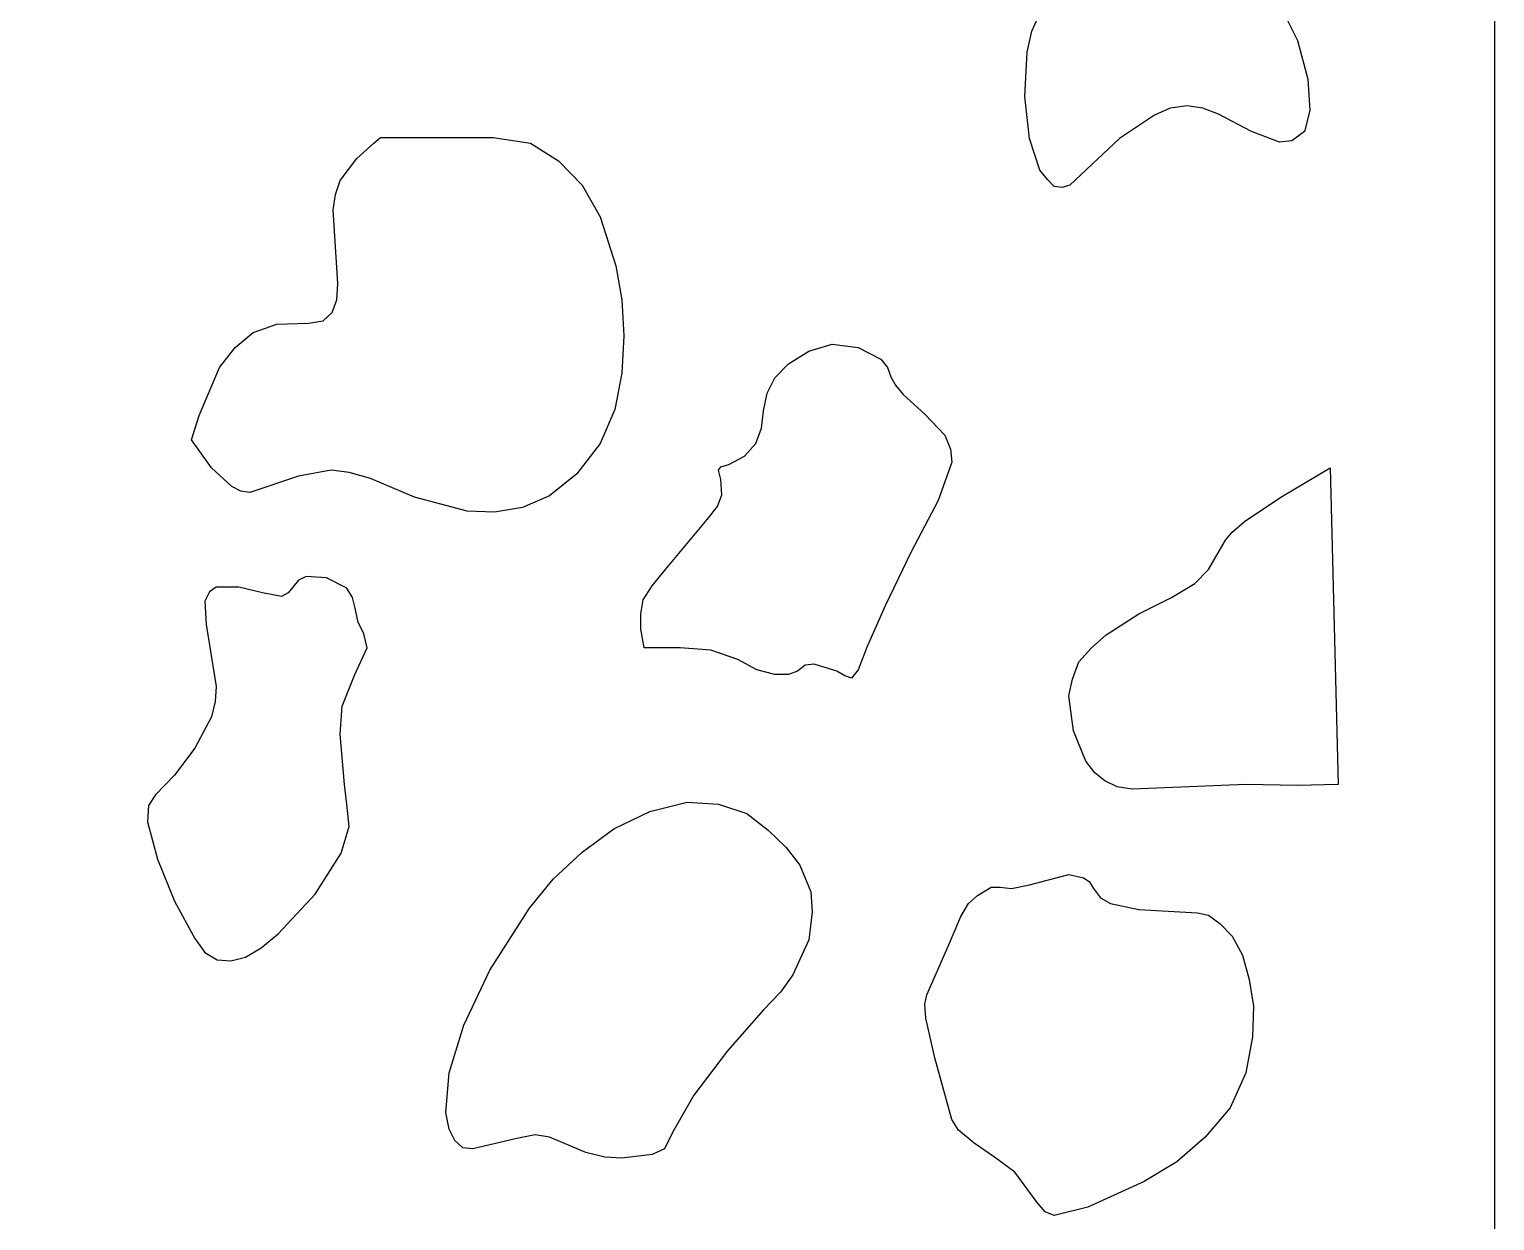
# Model space of a CAD drawing. Header units: centimetres. Extents: x -1.43 to 1.43, y -4.33 to 4.33.
# Drawn here: x 0.061 to 1.428, y -3.278 to -2.167 of the extents above; entities that cross this region are included whole.
import ezdxf

# ---------------------------------------------------------------- set-up
doc = ezdxf.new("R2010")
doc.units = ezdxf.units.CM
doc.header["$MEASUREMENT"] = 0
doc.layers.add('Layer 1', color=7, linetype='Continuous')

msp = doc.modelspace()

# ---------------------------------------------------------------- linework, layer by layer
at = {"layer": 'Layer 1', "color": 142}
for points, knots in [([(1.42781, -4.33099), (1.42781, -4.33099), (-1.42782, -4.33143), (-1.42782, -4.33143), (-1.42782, -4.33143), (-1.42782, -4.33143), (-1.42782, 4.33143), (-1.42782, 4.33143), (-1.42782, 4.33143), (-1.42782, 4.33143), (1.42781, 4.33143), (1.42781, 4.33143), (1.42781, 4.33143), (1.42781, 4.33143), (1.42781, -4.33099), (1.42781, -4.33099)], [0, 0, 0, 0, 0.2, 0.2, 0.2, 0.2, 0.4, 0.4, 0.4, 0.4, 0.6, 0.6, 0.6, 0.6, 1, 1, 1, 1]), ([(1.03167, -2.31261), (1.03167, -2.31261), (1.07799, -2.26903), (1.07799, -2.26903), (1.07799, -2.26903), (1.07799, -2.26903), (1.11051, -2.24729), (1.11051, -2.24729), (1.11051, -2.24729), (1.11051, -2.24729), (1.12527, -2.24072), (1.12527, -2.24072), (1.12527, -2.24072), (1.12527, -2.24072), (1.14097, -2.23859), (1.14097, -2.23859), (1.14097, -2.23859), (1.14097, -2.23859), (1.15573, -2.24072), (1.15573, -2.24072), (1.15573, -2.24072), (1.15573, -2.24072), (1.17032, -2.24622), (1.17032, -2.24622), (1.17032, -2.24622), (1.17032, -2.24622), (1.20094, -2.26255), (1.20094, -2.26255), (1.20094, -2.26255), (1.20094, -2.26255), (1.22712, -2.27232), (1.22712, -2.27232), (1.22712, -2.27232), (1.22712, -2.27232), (1.2387, -2.27125), (1.2387, -2.27125), (1.2387, -2.27125), (1.2387, -2.27125), (1.25028, -2.26255), (1.25028, -2.26255), (1.25028, -2.26255), (1.25028, -2.26255), (1.25552, -2.24294), (1.25552, -2.24294), (1.25552, -2.24294), (1.25552, -2.24294), (1.25345, -2.21356), (1.25345, -2.21356), (1.25345, -2.21356), (1.25345, -2.21356), (1.24394, -2.17761), (1.24394, -2.17761), (1.24394, -2.17761), (1.24394, -2.17761), (1.22601, -2.14166), (1.22601, -2.14166), (1.22601, -2.14166), (1.22601, -2.14166), (1.20301, -2.10794), (1.20301, -2.10794), (1.20301, -2.10794), (1.20301, -2.10794), (1.18936, -2.09373), (1.18936, -2.09373), (1.18936, -2.09373), (1.18936, -2.09373), (1.1735, -2.08282), (1.1735, -2.08282), (1.1735, -2.08282), (1.1735, -2.08282), (1.15668, -2.07527), (1.15668, -2.07527), (1.15668, -2.07527), (1.15668, -2.07527), (1.13986, -2.07083), (1.13986, -2.07083), (1.13986, -2.07083), (1.13986, -2.07083), (1.12099, -2.07305), (1.12099, -2.07305), (1.12099, -2.07305), (1.12099, -2.07305), (1.101, -2.07847), (1.101, -2.07847), (1.101, -2.07847), (1.101, -2.07847), (1.0653, -2.09595), (1.0653, -2.09595), (1.0653, -2.09595), (1.0653, -2.09595), (1.0369, -2.11335), (1.0369, -2.11335), (1.0369, -2.11335), (1.0369, -2.11335), (1.01802, -2.13075), (1.01802, -2.13075), (1.01802, -2.13075), (1.01802, -2.13075), (1.00438, -2.15036), (1.00438, -2.15036), (1.00438, -2.15036), (1.00438, -2.15036), (0.99597, -2.16891), (0.99597, -2.16891), (0.99597, -2.16891), (0.99597, -2.16891), (0.99185, -2.18844), (0.99185, -2.18844), (0.99185, -2.18844), (0.99185, -2.18844), (0.98963, -2.22989), (0.98963, -2.22989), (0.98963, -2.22989), (0.98963, -2.22989), (0.99391, -2.26903), (0.99391, -2.26903), (0.99391, -2.26903), (0.99391, -2.26903), (1.00343, -2.29841), (1.00343, -2.29841), (1.00343, -2.29841), (1.00343, -2.29841), (1.01073, -2.3072), (1.01073, -2.3072), (1.01073, -2.3072), (1.01073, -2.3072), (1.01707, -2.31368), (1.01707, -2.31368), (1.01707, -2.31368), (1.01707, -2.31368), (1.02437, -2.31474), (1.02437, -2.31474), (1.02437, -2.31474), (1.02437, -2.31474), (1.03167, -2.31261), (1.03167, -2.31261)], [0, 0, 0, 0, 0.0285714, 0.0285714, 0.0285714, 0.0285714, 0.0571429, 0.0571429, 0.0571429, 0.0571429, 0.0857143, 0.0857143, 0.0857143, 0.0857143, 0.1142857, 0.1142857, 0.1142857, 0.1142857, 0.1428571, 0.1428571, 0.1428571, 0.1428571, 0.1714286, 0.1714286, 0.1714286, 0.1714286, 0.2, 0.2, 0.2, 0.2, 0.2285714, 0.2285714, 0.2285714, 0.2285714, 0.2571429, 0.2571429, 0.2571429, 0.2571429, 0.2857143, 0.2857143, 0.2857143, 0.2857143, 0.3142857, 0.3142857, 0.3142857, 0.3142857, 0.3428571, 0.3428571, 0.3428571, 0.3428571, 0.3714286, 0.3714286, 0.3714286, 0.3714286, 0.4, 0.4, 0.4, 0.4, 0.4285714, 0.4285714, 0.4285714, 0.4285714, 0.4571429, 0.4571429, 0.4571429, 0.4571429, 0.4857143, 0.4857143, 0.4857143, 0.4857143, 0.5142857, 0.5142857, 0.5142857, 0.5142857, 0.5428571, 0.5428571, 0.5428571, 0.5428571, 0.5714286, 0.5714286, 0.5714286, 0.5714286, 0.6, 0.6, 0.6, 0.6, 0.6285714, 0.6285714, 0.6285714, 0.6285714, 0.6571429, 0.6571429, 0.6571429, 0.6571429, 0.6857143, 0.6857143, 0.6857143, 0.6857143, 0.7142857, 0.7142857, 0.7142857, 0.7142857, 0.7428571, 0.7428571, 0.7428571, 0.7428571, 0.7714286, 0.7714286, 0.7714286, 0.7714286, 0.8, 0.8, 0.8, 0.8, 0.8285714, 0.8285714, 0.8285714, 0.8285714, 0.8571429, 0.8571429, 0.8571429, 0.8571429, 0.8857143, 0.8857143, 0.8857143, 0.8857143, 0.9142857, 0.9142857, 0.9142857, 0.9142857, 0.9428571, 0.9428571, 0.9428571, 0.9428571, 1, 1, 1, 1]), ([(0.26684, -2.59895), (0.26684, -2.59895), (0.31205, -2.58377), (0.31205, -2.58377), (0.31205, -2.58377), (0.31205, -2.58377), (0.34251, -2.57827), (0.34251, -2.57827), (0.34251, -2.57827), (0.34251, -2.57827), (0.35933, -2.58049), (0.35933, -2.58049), (0.35933, -2.58049), (0.35933, -2.58049), (0.37932, -2.5859), (0.37932, -2.5859), (0.37932, -2.5859), (0.37932, -2.5859), (0.42025, -2.60339), (0.42025, -2.60339), (0.42025, -2.60339), (0.42025, -2.60339), (0.46959, -2.61643), (0.46959, -2.61643), (0.46959, -2.61643), (0.46959, -2.61643), (0.49481, -2.6175), (0.49481, -2.6175), (0.49481, -2.6175), (0.49481, -2.6175), (0.52115, -2.61315), (0.52115, -2.61315), (0.52115, -2.61315), (0.52115, -2.61315), (0.54637, -2.60223), (0.54637, -2.60223), (0.54637, -2.60223), (0.54637, -2.60223), (0.5716, -2.58155), (0.5716, -2.58155), (0.5716, -2.58155), (0.5716, -2.58155), (0.59365, -2.55324), (0.59365, -2.55324), (0.59365, -2.55324), (0.59365, -2.55324), (0.60729, -2.52164), (0.60729, -2.52164), (0.60729, -2.52164), (0.60729, -2.52164), (0.61364, -2.48791), (0.61364, -2.48791), (0.61364, -2.48791), (0.61364, -2.48791), (0.6157, -2.45312), (0.6157, -2.45312), (0.6157, -2.45312), (0.6157, -2.45312), (0.61364, -2.4193), (0.61364, -2.4193), (0.61364, -2.4193), (0.61364, -2.4193), (0.60824, -2.3877), (0.60824, -2.3877), (0.60824, -2.3877), (0.60824, -2.3877), (0.59365, -2.34199), (0.59365, -2.34199), (0.59365, -2.34199), (0.59365, -2.34199), (0.57683, -2.31261), (0.57683, -2.31261), (0.57683, -2.31261), (0.57683, -2.31261), (0.55478, -2.28971), (0.55478, -2.28971), (0.55478, -2.28971), (0.55478, -2.28971), (0.52844, -2.27338), (0.52844, -2.27338), (0.52844, -2.27338), (0.52844, -2.27338), (0.49386, -2.26797), (0.49386, -2.26797), (0.49386, -2.26797), (0.49386, -2.26797), (0.38868, -2.26797), (0.38868, -2.26797), (0.38868, -2.26797), (0.38868, -2.26797), (0.38249, -2.27338), (0.38249, -2.27338), (0.38249, -2.27338), (0.38249, -2.27338), (0.36663, -2.28758), (0.36663, -2.28758), (0.36663, -2.28758), (0.36663, -2.28758), (0.35092, -2.30826), (0.35092, -2.30826), (0.35092, -2.30826), (0.35092, -2.30826), (0.34664, -2.32131), (0.34664, -2.32131), (0.34664, -2.32131), (0.34664, -2.32131), (0.34457, -2.33551), (0.34457, -2.33551), (0.34457, -2.33551), (0.34457, -2.33551), (0.34886, -2.40404), (0.34886, -2.40404), (0.34886, -2.40404), (0.34886, -2.40404), (0.34775, -2.4193), (0.34775, -2.4193), (0.34775, -2.4193), (0.34775, -2.4193), (0.34362, -2.43128), (0.34362, -2.43128), (0.34362, -2.43128), (0.34362, -2.43128), (0.33521, -2.43892), (0.33521, -2.43892), (0.33521, -2.43892), (0.33521, -2.43892), (0.32141, -2.44114), (0.32141, -2.44114), (0.32141, -2.44114), (0.32141, -2.44114), (0.29206, -2.4422), (0.29206, -2.4422), (0.29206, -2.4422), (0.29206, -2.4422), (0.27001, -2.44983), (0.27001, -2.44983), (0.27001, -2.44983), (0.27001, -2.44983), (0.25319, -2.46395), (0.25319, -2.46395), (0.25319, -2.46395), (0.25319, -2.46395), (0.23844, -2.4825), (0.23844, -2.4825), (0.23844, -2.4825), (0.23844, -2.4825), (0.21956, -2.52714), (0.21956, -2.52714), (0.21956, -2.52714), (0.21956, -2.52714), (0.21226, -2.54995), (0.21226, -2.54995), (0.21226, -2.54995), (0.21226, -2.54995), (0.23114, -2.57614), (0.23114, -2.57614), (0.23114, -2.57614), (0.23114, -2.57614), (0.25002, -2.59354), (0.25002, -2.59354), (0.25002, -2.59354), (0.25002, -2.59354), (0.25843, -2.59788), (0.25843, -2.59788), (0.25843, -2.59788), (0.25843, -2.59788), (0.26684, -2.59895), (0.26684, -2.59895)], [0, 0, 0, 0, 0.0232558, 0.0232558, 0.0232558, 0.0232558, 0.0465116, 0.0465116, 0.0465116, 0.0465116, 0.0697674, 0.0697674, 0.0697674, 0.0697674, 0.0930233, 0.0930233, 0.0930233, 0.0930233, 0.1162791, 0.1162791, 0.1162791, 0.1162791, 0.1395349, 0.1395349, 0.1395349, 0.1395349, 0.1627907, 0.1627907, 0.1627907, 0.1627907, 0.1860465, 0.1860465, 0.1860465, 0.1860465, 0.2093023, 0.2093023, 0.2093023, 0.2093023, 0.2325581, 0.2325581, 0.2325581, 0.2325581, 0.255814, 0.255814, 0.255814, 0.255814, 0.2790698, 0.2790698, 0.2790698, 0.2790698, 0.3023256, 0.3023256, 0.3023256, 0.3023256, 0.3255814, 0.3255814, 0.3255814, 0.3255814, 0.3488372, 0.3488372, 0.3488372, 0.3488372, 0.372093, 0.372093, 0.372093, 0.372093, 0.3953488, 0.3953488, 0.3953488, 0.3953488, 0.4186047, 0.4186047, 0.4186047, 0.4186047, 0.4418605, 0.4418605, 0.4418605, 0.4418605, 0.4651163, 0.4651163, 0.4651163, 0.4651163, 0.4883721, 0.4883721, 0.4883721, 0.4883721, 0.5116279, 0.5116279, 0.5116279, 0.5116279, 0.5348837, 0.5348837, 0.5348837, 0.5348837, 0.5581395, 0.5581395, 0.5581395, 0.5581395, 0.5813953, 0.5813953, 0.5813953, 0.5813953, 0.6046512, 0.6046512, 0.6046512, 0.6046512, 0.627907, 0.627907, 0.627907, 0.627907, 0.6511628, 0.6511628, 0.6511628, 0.6511628, 0.6744186, 0.6744186, 0.6744186, 0.6744186, 0.6976744, 0.6976744, 0.6976744, 0.6976744, 0.7209302, 0.7209302, 0.7209302, 0.7209302, 0.744186, 0.744186, 0.744186, 0.744186, 0.7674419, 0.7674419, 0.7674419, 0.7674419, 0.7906977, 0.7906977, 0.7906977, 0.7906977, 0.8139535, 0.8139535, 0.8139535, 0.8139535, 0.8372093, 0.8372093, 0.8372093, 0.8372093, 0.8604651, 0.8604651, 0.8604651, 0.8604651, 0.8837209, 0.8837209, 0.8837209, 0.8837209, 0.9069767, 0.9069767, 0.9069767, 0.9069767, 0.9302326, 0.9302326, 0.9302326, 0.9302326, 0.9534884, 0.9534884, 0.9534884, 0.9534884, 1, 1, 1, 1]), ([(0.63458, -2.7438), (0.63458, -2.7438), (0.66821, -2.7438), (0.66821, -2.7438), (0.66821, -2.7438), (0.66821, -2.7438), (0.69661, -2.74602), (0.69661, -2.74602), (0.69661, -2.74602), (0.69661, -2.74602), (0.72183, -2.75472), (0.72183, -2.75472), (0.72183, -2.75472), (0.72183, -2.75472), (0.7396, -2.76448), (0.7396, -2.76448), (0.7396, -2.76448), (0.7396, -2.76448), (0.75642, -2.76883), (0.75642, -2.76883), (0.75642, -2.76883), (0.75642, -2.76883), (0.76911, -2.76883), (0.76911, -2.76883), (0.76911, -2.76883), (0.76911, -2.76883), (0.77752, -2.76555), (0.77752, -2.76555), (0.77752, -2.76555), (0.77752, -2.76555), (0.78482, -2.76014), (0.78482, -2.76014), (0.78482, -2.76014), (0.78482, -2.76014), (0.79322, -2.75907), (0.79322, -2.75907), (0.79322, -2.75907), (0.79322, -2.75907), (0.81416, -2.76555), (0.81416, -2.76555), (0.81416, -2.76555), (0.81416, -2.76555), (0.82162, -2.76999), (0.82162, -2.76999), (0.82162, -2.76999), (0.82162, -2.76999), (0.82797, -2.77212), (0.82797, -2.77212), (0.82797, -2.77212), (0.82797, -2.77212), (0.83415, -2.76448), (0.83415, -2.76448), (0.83415, -2.76448), (0.83415, -2.76448), (0.84256, -2.74274), (0.84256, -2.74274), (0.84256, -2.74274), (0.84256, -2.74274), (0.85938, -2.70457), (0.85938, -2.70457), (0.85938, -2.70457), (0.85938, -2.70457), (0.88365, -2.65451), (0.88365, -2.65451), (0.88365, -2.65451), (0.88365, -2.65451), (0.90872, -2.60658), (0.90872, -2.60658), (0.90872, -2.60658), (0.90872, -2.60658), (0.92141, -2.57064), (0.92141, -2.57064), (0.92141, -2.57064), (0.92141, -2.57064), (0.9203, -2.55874), (0.9203, -2.55874), (0.9203, -2.55874), (0.9203, -2.55874), (0.91506, -2.54561), (0.91506, -2.54561), (0.91506, -2.54561), (0.91506, -2.54561), (0.89618, -2.52608), (0.89618, -2.52608), (0.89618, -2.52608), (0.89618, -2.52608), (0.8762, -2.50753), (0.8762, -2.50753), (0.8762, -2.50753), (0.8762, -2.50753), (0.8689, -2.49883), (0.8689, -2.49883), (0.8689, -2.49883), (0.8689, -2.49883), (0.86461, -2.4912), (0.86461, -2.4912), (0.86461, -2.4912), (0.86461, -2.4912), (0.86144, -2.4825), (0.86144, -2.4825), (0.86144, -2.4825), (0.86144, -2.4825), (0.85525, -2.47486), (0.85525, -2.47486), (0.85525, -2.47486), (0.85525, -2.47486), (0.83415, -2.46395), (0.83415, -2.46395), (0.83415, -2.46395), (0.83415, -2.46395), (0.81004, -2.46066), (0.81004, -2.46066), (0.81004, -2.46066), (0.81004, -2.46066), (0.78799, -2.46723), (0.78799, -2.46723), (0.78799, -2.46723), (0.78799, -2.46723), (0.76911, -2.47921), (0.76911, -2.47921), (0.76911, -2.47921), (0.76911, -2.47921), (0.75642, -2.49226), (0.75642, -2.49226), (0.75642, -2.49226), (0.75642, -2.49226), (0.74912, -2.50646), (0.74912, -2.50646), (0.74912, -2.50646), (0.74912, -2.50646), (0.74595, -2.52279), (0.74595, -2.52279), (0.74595, -2.52279), (0.74595, -2.52279), (0.74388, -2.53913), (0.74388, -2.53913), (0.74388, -2.53913), (0.74388, -2.53913), (0.73865, -2.55324), (0.73865, -2.55324), (0.73865, -2.55324), (0.73865, -2.55324), (0.72802, -2.56522), (0.72802, -2.56522), (0.72802, -2.56522), (0.72802, -2.56522), (0.71342, -2.57285), (0.71342, -2.57285), (0.71342, -2.57285), (0.71342, -2.57285), (0.70597, -2.57507), (0.70597, -2.57507), (0.70597, -2.57507), (0.70597, -2.57507), (0.70391, -2.57827), (0.70391, -2.57827), (0.70391, -2.57827), (0.70391, -2.57827), (0.70597, -2.58706), (0.70597, -2.58706), (0.70597, -2.58706), (0.70597, -2.58706), (0.70708, -2.60117), (0.70708, -2.60117), (0.70708, -2.60117), (0.70708, -2.60117), (0.7028, -2.61209), (0.7028, -2.61209), (0.7028, -2.61209), (0.7028, -2.61209), (0.69344, -2.62407), (0.69344, -2.62407), (0.69344, -2.62407), (0.69344, -2.62407), (0.65457, -2.67084), (0.65457, -2.67084), (0.65457, -2.67084), (0.65457, -2.67084), (0.64188, -2.68611), (0.64188, -2.68611), (0.64188, -2.68611), (0.64188, -2.68611), (0.63347, -2.69916), (0.63347, -2.69916), (0.63347, -2.69916), (0.63347, -2.69916), (0.63141, -2.71221), (0.63141, -2.71221), (0.63141, -2.71221), (0.63141, -2.71221), (0.63141, -2.72641), (0.63141, -2.72641), (0.63141, -2.72641), (0.63141, -2.72641), (0.63458, -2.7438), (0.63458, -2.7438)], [0, 0, 0, 0, 0.02, 0.02, 0.02, 0.02, 0.04, 0.04, 0.04, 0.04, 0.06, 0.06, 0.06, 0.06, 0.08, 0.08, 0.08, 0.08, 0.1, 0.1, 0.1, 0.1, 0.12, 0.12, 0.12, 0.12, 0.14, 0.14, 0.14, 0.14, 0.16, 0.16, 0.16, 0.16, 0.18, 0.18, 0.18, 0.18, 0.2, 0.2, 0.2, 0.2, 0.22, 0.22, 0.22, 0.22, 0.24, 0.24, 0.24, 0.24, 0.26, 0.26, 0.26, 0.26, 0.28, 0.28, 0.28, 0.28, 0.3, 0.3, 0.3, 0.3, 0.32, 0.32, 0.32, 0.32, 0.34, 0.34, 0.34, 0.34, 0.36, 0.36, 0.36, 0.36, 0.38, 0.38, 0.38, 0.38, 0.4, 0.4, 0.4, 0.4, 0.42, 0.42, 0.42, 0.42, 0.44, 0.44, 0.44, 0.44, 0.46, 0.46, 0.46, 0.46, 0.48, 0.48, 0.48, 0.48, 0.5, 0.5, 0.5, 0.5, 0.52, 0.52, 0.52, 0.52, 0.54, 0.54, 0.54, 0.54, 0.56, 0.56, 0.56, 0.56, 0.58, 0.58, 0.58, 0.58, 0.6, 0.6, 0.6, 0.6, 0.62, 0.62, 0.62, 0.62, 0.64, 0.64, 0.64, 0.64, 0.66, 0.66, 0.66, 0.66, 0.68, 0.68, 0.68, 0.68, 0.7, 0.7, 0.7, 0.7, 0.72, 0.72, 0.72, 0.72, 0.74, 0.74, 0.74, 0.74, 0.76, 0.76, 0.76, 0.76, 0.78, 0.78, 0.78, 0.78, 0.8, 0.8, 0.8, 0.8, 0.82, 0.82, 0.82, 0.82, 0.84, 0.84, 0.84, 0.84, 0.86, 0.86, 0.86, 0.86, 0.88, 0.88, 0.88, 0.88, 0.9, 0.9, 0.9, 0.9, 0.92, 0.92, 0.92, 0.92, 0.94, 0.94, 0.94, 0.94, 0.96, 0.96, 0.96, 0.96, 1, 1, 1, 1]), ([(1.28169, -2.87117), (1.28169, -2.87117), (1.2744, -2.57614), (1.2744, -2.57614), (1.2744, -2.57614), (1.2744, -2.57614), (1.22823, -2.60339), (1.22823, -2.60339), (1.22823, -2.60339), (1.22823, -2.60339), (1.1946, -2.6262), (1.1946, -2.6262), (1.1946, -2.6262), (1.1946, -2.6262), (1.18302, -2.63605), (1.18302, -2.63605), (1.18302, -2.63605), (1.18302, -2.63605), (1.17667, -2.64359), (1.17667, -2.64359), (1.17667, -2.64359), (1.17667, -2.64359), (1.16096, -2.67084), (1.16096, -2.67084), (1.16096, -2.67084), (1.16096, -2.67084), (1.14827, -2.68389), (1.14827, -2.68389), (1.14827, -2.68389), (1.14827, -2.68389), (1.12622, -2.69703), (1.12622, -2.69703), (1.12622, -2.69703), (1.12622, -2.69703), (1.09576, -2.71221), (1.09576, -2.71221), (1.09576, -2.71221), (1.09576, -2.71221), (1.0653, -2.73182), (1.0653, -2.73182), (1.0653, -2.73182), (1.0653, -2.73182), (1.05166, -2.7438), (1.05166, -2.7438), (1.05166, -2.7438), (1.05166, -2.7438), (1.04008, -2.75685), (1.04008, -2.75685), (1.04008, -2.75685), (1.04008, -2.75685), (1.03389, -2.77318), (1.03389, -2.77318), (1.03389, -2.77318), (1.03389, -2.77318), (1.03072, -2.78845), (1.03072, -2.78845), (1.03072, -2.78845), (1.03072, -2.78845), (1.03484, -2.82111), (1.03484, -2.82111), (1.03484, -2.82111), (1.03484, -2.82111), (1.04642, -2.84943), (1.04642, -2.84943), (1.04642, -2.84943), (1.04642, -2.84943), (1.05483, -2.86034), (1.05483, -2.86034), (1.05483, -2.86034), (1.05483, -2.86034), (1.06435, -2.86798), (1.06435, -2.86798), (1.06435, -2.86798), (1.06435, -2.86798), (1.07577, -2.87339), (1.07577, -2.87339), (1.07577, -2.87339), (1.07577, -2.87339), (1.08957, -2.87561), (1.08957, -2.87561), (1.08957, -2.87561), (1.08957, -2.87561), (1.19555, -2.87117), (1.19555, -2.87117), (1.19555, -2.87117), (1.19555, -2.87117), (1.24394, -2.87233), (1.24394, -2.87233), (1.24394, -2.87233), (1.24394, -2.87233), (1.28169, -2.87117), (1.28169, -2.87117)], [0, 0, 0, 0, 0.0416667, 0.0416667, 0.0416667, 0.0416667, 0.0833333, 0.0833333, 0.0833333, 0.0833333, 0.125, 0.125, 0.125, 0.125, 0.1666667, 0.1666667, 0.1666667, 0.1666667, 0.2083333, 0.2083333, 0.2083333, 0.2083333, 0.25, 0.25, 0.25, 0.25, 0.2916667, 0.2916667, 0.2916667, 0.2916667, 0.3333333, 0.3333333, 0.3333333, 0.3333333, 0.375, 0.375, 0.375, 0.375, 0.4166667, 0.4166667, 0.4166667, 0.4166667, 0.4583333, 0.4583333, 0.4583333, 0.4583333, 0.5, 0.5, 0.5, 0.5, 0.5416667, 0.5416667, 0.5416667, 0.5416667, 0.5833333, 0.5833333, 0.5833333, 0.5833333, 0.625, 0.625, 0.625, 0.625, 0.6666667, 0.6666667, 0.6666667, 0.6666667, 0.7083333, 0.7083333, 0.7083333, 0.7083333, 0.75, 0.75, 0.75, 0.75, 0.7916667, 0.7916667, 0.7916667, 0.7916667, 0.8333333, 0.8333333, 0.8333333, 0.8333333, 0.875, 0.875, 0.875, 0.875, 0.9166667, 0.9166667, 0.9166667, 0.9166667, 1, 1, 1, 1]), ([(0.23527, -2.68718), (0.23527, -2.68718), (0.25637, -2.68718), (0.25637, -2.68718), (0.25637, -2.68718), (0.25637, -2.68718), (0.27842, -2.69268), (0.27842, -2.69268), (0.27842, -2.69268), (0.27842, -2.69268), (0.29635, -2.69587), (0.29635, -2.69587), (0.29635, -2.69587), (0.29635, -2.69587), (0.30253, -2.69268), (0.30253, -2.69268), (0.30253, -2.69268), (0.30253, -2.69268), (0.30682, -2.68718), (0.30682, -2.68718), (0.30682, -2.68718), (0.30682, -2.68718), (0.31205, -2.6807), (0.31205, -2.6807), (0.31205, -2.6807), (0.31205, -2.6807), (0.31935, -2.67741), (0.31935, -2.67741), (0.31935, -2.67741), (0.31935, -2.67741), (0.33823, -2.67848), (0.33823, -2.67848), (0.33823, -2.67848), (0.33823, -2.67848), (0.35727, -2.68824), (0.35727, -2.68824), (0.35727, -2.68824), (0.35727, -2.68824), (0.3625, -2.69703), (0.3625, -2.69703), (0.3625, -2.69703), (0.3625, -2.69703), (0.36456, -2.70573), (0.36456, -2.70573), (0.36456, -2.70573), (0.36456, -2.70573), (0.36774, -2.71984), (0.36774, -2.71984), (0.36774, -2.71984), (0.36774, -2.71984), (0.37297, -2.73076), (0.37297, -2.73076), (0.37297, -2.73076), (0.37297, -2.73076), (0.37614, -2.7438), (0.37614, -2.7438), (0.37614, -2.7438), (0.37614, -2.7438), (0.36456, -2.76883), (0.36456, -2.76883), (0.36456, -2.76883), (0.36456, -2.76883), (0.35298, -2.7983), (0.35298, -2.7983), (0.35298, -2.7983), (0.35298, -2.7983), (0.35092, -2.8244), (0.35092, -2.8244), (0.35092, -2.8244), (0.35092, -2.8244), (0.35504, -2.87117), (0.35504, -2.87117), (0.35504, -2.87117), (0.35504, -2.87117), (0.35727, -2.88972), (0.35727, -2.88972), (0.35727, -2.88972), (0.35727, -2.88972), (0.35933, -2.9104), (0.35933, -2.9104), (0.35933, -2.9104), (0.35933, -2.9104), (0.35203, -2.93543), (0.35203, -2.93543), (0.35203, -2.93543), (0.35203, -2.93543), (0.32776, -2.9736), (0.32776, -2.9736), (0.32776, -2.9736), (0.32776, -2.9736), (0.29317, -3.01061), (0.29317, -3.01061), (0.29317, -3.01061), (0.29317, -3.01061), (0.27731, -3.02366), (0.27731, -3.02366), (0.27731, -3.02366), (0.27731, -3.02366), (0.26271, -3.03236), (0.26271, -3.03236), (0.26271, -3.03236), (0.26271, -3.03236), (0.24907, -3.03564), (0.24907, -3.03564), (0.24907, -3.03564), (0.24907, -3.03564), (0.23638, -3.03458), (0.23638, -3.03458), (0.23638, -3.03458), (0.23638, -3.03458), (0.2248, -3.02801), (0.2248, -3.02801), (0.2248, -3.02801), (0.2248, -3.02801), (0.21544, -3.01496), (0.21544, -3.01496), (0.21544, -3.01496), (0.21544, -3.01496), (0.1964, -2.98008), (0.1964, -2.98008), (0.1964, -2.98008), (0.1964, -2.98008), (0.18069, -2.94094), (0.18069, -2.94094), (0.18069, -2.94094), (0.18069, -2.94094), (0.17117, -2.90605), (0.17117, -2.90605), (0.17117, -2.90605), (0.17117, -2.90605), (0.17228, -2.89079), (0.17228, -2.89079), (0.17228, -2.89079), (0.17228, -2.89079), (0.17863, -2.88102), (0.17863, -2.88102), (0.17863, -2.88102), (0.17863, -2.88102), (0.1964, -2.86247), (0.1964, -2.86247), (0.1964, -2.86247), (0.1964, -2.86247), (0.21544, -2.83744), (0.21544, -2.83744), (0.21544, -2.83744), (0.21544, -2.83744), (0.23114, -2.80807), (0.23114, -2.80807), (0.23114, -2.80807), (0.23114, -2.80807), (0.23432, -2.79386), (0.23432, -2.79386), (0.23432, -2.79386), (0.23432, -2.79386), (0.23527, -2.77975), (0.23527, -2.77975), (0.23527, -2.77975), (0.23527, -2.77975), (0.22591, -2.72206), (0.22591, -2.72206), (0.22591, -2.72206), (0.22591, -2.72206), (0.2248, -2.70022), (0.2248, -2.70022), (0.2248, -2.70022), (0.2248, -2.70022), (0.22908, -2.69152), (0.22908, -2.69152), (0.22908, -2.69152), (0.22908, -2.69152), (0.23527, -2.68718), (0.23527, -2.68718)], [0, 0, 0, 0, 0.0227273, 0.0227273, 0.0227273, 0.0227273, 0.0454545, 0.0454545, 0.0454545, 0.0454545, 0.0681818, 0.0681818, 0.0681818, 0.0681818, 0.0909091, 0.0909091, 0.0909091, 0.0909091, 0.1136364, 0.1136364, 0.1136364, 0.1136364, 0.1363636, 0.1363636, 0.1363636, 0.1363636, 0.1590909, 0.1590909, 0.1590909, 0.1590909, 0.1818182, 0.1818182, 0.1818182, 0.1818182, 0.2045455, 0.2045455, 0.2045455, 0.2045455, 0.2272727, 0.2272727, 0.2272727, 0.2272727, 0.25, 0.25, 0.25, 0.25, 0.2727273, 0.2727273, 0.2727273, 0.2727273, 0.2954545, 0.2954545, 0.2954545, 0.2954545, 0.3181818, 0.3181818, 0.3181818, 0.3181818, 0.3409091, 0.3409091, 0.3409091, 0.3409091, 0.3636364, 0.3636364, 0.3636364, 0.3636364, 0.3863636, 0.3863636, 0.3863636, 0.3863636, 0.4090909, 0.4090909, 0.4090909, 0.4090909, 0.4318182, 0.4318182, 0.4318182, 0.4318182, 0.4545455, 0.4545455, 0.4545455, 0.4545455, 0.4772727, 0.4772727, 0.4772727, 0.4772727, 0.5, 0.5, 0.5, 0.5, 0.5227273, 0.5227273, 0.5227273, 0.5227273, 0.5454545, 0.5454545, 0.5454545, 0.5454545, 0.5681818, 0.5681818, 0.5681818, 0.5681818, 0.5909091, 0.5909091, 0.5909091, 0.5909091, 0.6136364, 0.6136364, 0.6136364, 0.6136364, 0.6363636, 0.6363636, 0.6363636, 0.6363636, 0.6590909, 0.6590909, 0.6590909, 0.6590909, 0.6818182, 0.6818182, 0.6818182, 0.6818182, 0.7045455, 0.7045455, 0.7045455, 0.7045455, 0.7272727, 0.7272727, 0.7272727, 0.7272727, 0.75, 0.75, 0.75, 0.75, 0.7727273, 0.7727273, 0.7727273, 0.7727273, 0.7954545, 0.7954545, 0.7954545, 0.7954545, 0.8181818, 0.8181818, 0.8181818, 0.8181818, 0.8409091, 0.8409091, 0.8409091, 0.8409091, 0.8636364, 0.8636364, 0.8636364, 0.8636364, 0.8863636, 0.8863636, 0.8863636, 0.8863636, 0.9090909, 0.9090909, 0.9090909, 0.9090909, 0.9318182, 0.9318182, 0.9318182, 0.9318182, 0.9545455, 0.9545455, 0.9545455, 0.9545455, 1, 1, 1, 1]), ([(0.65346, -3.21094), (0.65346, -3.21094), (0.66091, -3.19567), (0.66091, -3.19567), (0.66091, -3.19567), (0.66091, -3.19567), (0.68074, -3.16088), (0.68074, -3.16088), (0.68074, -3.16088), (0.68074, -3.16088), (0.71231, -3.11952), (0.71231, -3.11952), (0.71231, -3.11952), (0.71231, -3.11952), (0.74595, -3.08135), (0.74595, -3.08135), (0.74595, -3.08135), (0.74595, -3.08135), (0.76165, -3.06502), (0.76165, -3.06502), (0.76165, -3.06502), (0.76165, -3.06502), (0.77323, -3.04869), (0.77323, -3.04869), (0.77323, -3.04869), (0.77323, -3.04869), (0.78799, -3.01603), (0.78799, -3.01603), (0.78799, -3.01603), (0.78799, -3.01603), (0.79116, -2.98993), (0.79116, -2.98993), (0.79116, -2.98993), (0.79116, -2.98993), (0.79005, -2.97138), (0.79005, -2.97138), (0.79005, -2.97138), (0.79005, -2.97138), (0.77958, -2.94635), (0.77958, -2.94635), (0.77958, -2.94635), (0.77958, -2.94635), (0.76689, -2.93002), (0.76689, -2.93002), (0.76689, -2.93002), (0.76689, -2.93002), (0.75007, -2.91369), (0.75007, -2.91369), (0.75007, -2.91369), (0.75007, -2.91369), (0.73024, -2.89842), (0.73024, -2.89842), (0.73024, -2.89842), (0.73024, -2.89842), (0.70391, -2.88972), (0.70391, -2.88972), (0.70391, -2.88972), (0.70391, -2.88972), (0.67456, -2.88759), (0.67456, -2.88759), (0.67456, -2.88759), (0.67456, -2.88759), (0.63981, -2.89629), (0.63981, -2.89629), (0.63981, -2.89629), (0.63981, -2.89629), (0.60618, -2.91262), (0.60618, -2.91262), (0.60618, -2.91262), (0.60618, -2.91262), (0.57683, -2.93437), (0.57683, -2.93437), (0.57683, -2.93437), (0.57683, -2.93437), (0.54954, -2.9594), (0.54954, -2.9594), (0.54954, -2.9594), (0.54954, -2.9594), (0.52749, -2.98665), (0.52749, -2.98665), (0.52749, -2.98665), (0.52749, -2.98665), (0.49069, -3.04434), (0.49069, -3.04434), (0.49069, -3.04434), (0.49069, -3.04434), (0.46641, -3.09555), (0.46641, -3.09555), (0.46641, -3.09555), (0.46641, -3.09555), (0.45277, -3.1402), (0.45277, -3.1402), (0.45277, -3.1402), (0.45277, -3.1402), (0.4496, -3.17721), (0.4496, -3.17721), (0.4496, -3.17721), (0.4496, -3.17721), (0.45277, -3.19248), (0.45277, -3.19248), (0.45277, -3.19248), (0.45277, -3.19248), (0.45801, -3.20331), (0.45801, -3.20331), (0.45801, -3.20331), (0.45801, -3.20331), (0.46546, -3.20988), (0.46546, -3.20988), (0.46546, -3.20988), (0.46546, -3.20988), (0.47482, -3.21094), (0.47482, -3.21094), (0.47482, -3.21094), (0.47482, -3.21094), (0.51591, -3.20118), (0.51591, -3.20118), (0.51591, -3.20118), (0.51591, -3.20118), (0.53273, -3.19789), (0.53273, -3.19789), (0.53273, -3.19789), (0.53273, -3.19789), (0.54637, -3.20002), (0.54637, -3.20002), (0.54637, -3.20002), (0.54637, -3.20002), (0.58, -3.21423), (0.58, -3.21423), (0.58, -3.21423), (0.58, -3.21423), (0.59777, -3.21857), (0.59777, -3.21857), (0.59777, -3.21857), (0.59777, -3.21857), (0.61364, -3.21964), (0.61364, -3.21964), (0.61364, -3.21964), (0.61364, -3.21964), (0.64188, -3.21636), (0.64188, -3.21636), (0.64188, -3.21636), (0.64188, -3.21636), (0.65346, -3.21094), (0.65346, -3.21094)], [0, 0, 0, 0, 0.027027, 0.027027, 0.027027, 0.027027, 0.0540541, 0.0540541, 0.0540541, 0.0540541, 0.0810811, 0.0810811, 0.0810811, 0.0810811, 0.1081081, 0.1081081, 0.1081081, 0.1081081, 0.1351351, 0.1351351, 0.1351351, 0.1351351, 0.1621622, 0.1621622, 0.1621622, 0.1621622, 0.1891892, 0.1891892, 0.1891892, 0.1891892, 0.2162162, 0.2162162, 0.2162162, 0.2162162, 0.2432432, 0.2432432, 0.2432432, 0.2432432, 0.2702703, 0.2702703, 0.2702703, 0.2702703, 0.2972973, 0.2972973, 0.2972973, 0.2972973, 0.3243243, 0.3243243, 0.3243243, 0.3243243, 0.3513514, 0.3513514, 0.3513514, 0.3513514, 0.3783784, 0.3783784, 0.3783784, 0.3783784, 0.4054054, 0.4054054, 0.4054054, 0.4054054, 0.4324324, 0.4324324, 0.4324324, 0.4324324, 0.4594595, 0.4594595, 0.4594595, 0.4594595, 0.4864865, 0.4864865, 0.4864865, 0.4864865, 0.5135135, 0.5135135, 0.5135135, 0.5135135, 0.5405405, 0.5405405, 0.5405405, 0.5405405, 0.5675676, 0.5675676, 0.5675676, 0.5675676, 0.5945946, 0.5945946, 0.5945946, 0.5945946, 0.6216216, 0.6216216, 0.6216216, 0.6216216, 0.6486486, 0.6486486, 0.6486486, 0.6486486, 0.6756757, 0.6756757, 0.6756757, 0.6756757, 0.7027027, 0.7027027, 0.7027027, 0.7027027, 0.7297297, 0.7297297, 0.7297297, 0.7297297, 0.7567568, 0.7567568, 0.7567568, 0.7567568, 0.7837838, 0.7837838, 0.7837838, 0.7837838, 0.8108108, 0.8108108, 0.8108108, 0.8108108, 0.8378378, 0.8378378, 0.8378378, 0.8378378, 0.8648649, 0.8648649, 0.8648649, 0.8648649, 0.8918919, 0.8918919, 0.8918919, 0.8918919, 0.9189189, 0.9189189, 0.9189189, 0.9189189, 0.9459459, 0.9459459, 0.9459459, 0.9459459, 1, 1, 1, 1]), ([(1.01707, -3.27298), (1.01707, -3.27298), (1.04848, -3.26544), (1.04848, -3.26544), (1.04848, -3.26544), (1.04848, -3.26544), (1.101, -3.24147), (1.101, -3.24147), (1.101, -3.24147), (1.101, -3.24147), (1.13146, -3.22292), (1.13146, -3.22292), (1.13146, -3.22292), (1.13146, -3.22292), (1.15779, -3.20002), (1.15779, -3.20002), (1.15779, -3.20002), (1.15779, -3.20002), (1.18095, -3.17286), (1.18095, -3.17286), (1.18095, -3.17286), (1.18095, -3.17286), (1.19555, -3.1402), (1.19555, -3.1402), (1.19555, -3.1402), (1.19555, -3.1402), (1.20189, -3.10638), (1.20189, -3.10638), (1.20189, -3.10638), (1.20189, -3.10638), (1.20301, -3.07807), (1.20301, -3.07807), (1.20301, -3.07807), (1.20301, -3.07807), (1.19872, -3.05304), (1.19872, -3.05304), (1.19872, -3.05304), (1.19872, -3.05304), (1.19253, -3.03023), (1.19253, -3.03023), (1.19253, -3.03023), (1.19253, -3.03023), (1.18302, -3.01274), (1.18302, -3.01274), (1.18302, -3.01274), (1.18302, -3.01274), (1.17143, -3.00076), (1.17143, -3.00076), (1.17143, -3.00076), (1.17143, -3.00076), (1.16096, -2.99322), (1.16096, -2.99322), (1.16096, -2.99322), (1.16096, -2.99322), (1.15049, -2.991), (1.15049, -2.991), (1.15049, -2.991), (1.15049, -2.991), (1.09576, -2.98771), (1.09576, -2.98771), (1.09576, -2.98771), (1.09576, -2.98771), (1.06958, -2.9823), (1.06958, -2.9823), (1.06958, -2.9823), (1.06958, -2.9823), (1.06007, -2.97688), (1.06007, -2.97688), (1.06007, -2.97688), (1.06007, -2.97688), (1.05372, -2.9681), (1.05372, -2.9681), (1.05372, -2.9681), (1.05372, -2.9681), (1.04959, -2.96162), (1.04959, -2.96162), (1.04959, -2.96162), (1.04959, -2.96162), (1.04436, -2.95833), (1.04436, -2.95833), (1.04436, -2.95833), (1.04436, -2.95833), (1.03072, -2.95505), (1.03072, -2.95505), (1.03072, -2.95505), (1.03072, -2.95505), (0.99391, -2.9649), (0.99391, -2.9649), (0.99391, -2.9649), (0.99391, -2.9649), (0.97709, -2.9681), (0.97709, -2.9681), (0.97709, -2.9681), (0.97709, -2.9681), (0.96662, -2.96703), (0.96662, -2.96703), (0.96662, -2.96703), (0.96662, -2.96703), (0.95822, -2.96703), (0.95822, -2.96703), (0.95822, -2.96703), (0.95822, -2.96703), (0.94552, -2.97467), (0.94552, -2.97467), (0.94552, -2.97467), (0.94552, -2.97467), (0.93712, -2.9823), (0.93712, -2.9823), (0.93712, -2.9823), (0.93712, -2.9823), (0.92982, -2.99428), (0.92982, -2.99428), (0.92982, -2.99428), (0.92982, -2.99428), (0.91824, -3.02144), (0.91824, -3.02144), (0.91824, -3.02144), (0.91824, -3.02144), (0.89825, -3.06724), (0.89825, -3.06724), (0.89825, -3.06724), (0.89825, -3.06724), (0.89618, -3.07594), (0.89618, -3.07594), (0.89618, -3.07594), (0.89618, -3.07594), (0.8973, -3.08899), (0.8973, -3.08899), (0.8973, -3.08899), (0.8973, -3.08899), (0.9057, -3.126), (0.9057, -3.126), (0.9057, -3.126), (0.9057, -3.126), (0.92141, -3.18369), (0.92141, -3.18369), (0.92141, -3.18369), (0.92141, -3.18369), (0.92776, -3.19354), (0.92776, -3.19354), (0.92776, -3.19354), (0.92776, -3.19354), (0.94235, -3.20553), (0.94235, -3.20553), (0.94235, -3.20553), (0.94235, -3.20553), (0.96139, -3.21857), (0.96139, -3.21857), (0.96139, -3.21857), (0.96139, -3.21857), (0.98027, -3.23278), (0.98027, -3.23278), (0.98027, -3.23278), (0.98027, -3.23278), (1.00121, -3.261), (1.00121, -3.261), (1.00121, -3.261), (1.00121, -3.261), (1.00866, -3.26979), (1.00866, -3.26979), (1.00866, -3.26979), (1.00866, -3.26979), (1.01707, -3.27298), (1.01707, -3.27298)], [0, 0, 0, 0, 0.0238095, 0.0238095, 0.0238095, 0.0238095, 0.047619, 0.047619, 0.047619, 0.047619, 0.0714286, 0.0714286, 0.0714286, 0.0714286, 0.0952381, 0.0952381, 0.0952381, 0.0952381, 0.1190476, 0.1190476, 0.1190476, 0.1190476, 0.1428571, 0.1428571, 0.1428571, 0.1428571, 0.1666667, 0.1666667, 0.1666667, 0.1666667, 0.1904762, 0.1904762, 0.1904762, 0.1904762, 0.2142857, 0.2142857, 0.2142857, 0.2142857, 0.2380952, 0.2380952, 0.2380952, 0.2380952, 0.2619048, 0.2619048, 0.2619048, 0.2619048, 0.2857143, 0.2857143, 0.2857143, 0.2857143, 0.3095238, 0.3095238, 0.3095238, 0.3095238, 0.3333333, 0.3333333, 0.3333333, 0.3333333, 0.3571429, 0.3571429, 0.3571429, 0.3571429, 0.3809524, 0.3809524, 0.3809524, 0.3809524, 0.4047619, 0.4047619, 0.4047619, 0.4047619, 0.4285714, 0.4285714, 0.4285714, 0.4285714, 0.452381, 0.452381, 0.452381, 0.452381, 0.4761905, 0.4761905, 0.4761905, 0.4761905, 0.5, 0.5, 0.5, 0.5, 0.5238095, 0.5238095, 0.5238095, 0.5238095, 0.547619, 0.547619, 0.547619, 0.547619, 0.5714286, 0.5714286, 0.5714286, 0.5714286, 0.5952381, 0.5952381, 0.5952381, 0.5952381, 0.6190476, 0.6190476, 0.6190476, 0.6190476, 0.6428571, 0.6428571, 0.6428571, 0.6428571, 0.6666667, 0.6666667, 0.6666667, 0.6666667, 0.6904762, 0.6904762, 0.6904762, 0.6904762, 0.7142857, 0.7142857, 0.7142857, 0.7142857, 0.7380952, 0.7380952, 0.7380952, 0.7380952, 0.7619048, 0.7619048, 0.7619048, 0.7619048, 0.7857143, 0.7857143, 0.7857143, 0.7857143, 0.8095238, 0.8095238, 0.8095238, 0.8095238, 0.8333333, 0.8333333, 0.8333333, 0.8333333, 0.8571429, 0.8571429, 0.8571429, 0.8571429, 0.8809524, 0.8809524, 0.8809524, 0.8809524, 0.9047619, 0.9047619, 0.9047619, 0.9047619, 0.9285714, 0.9285714, 0.9285714, 0.9285714, 0.952381, 0.952381, 0.952381, 0.952381, 1, 1, 1, 1])]:
    msp.add_open_spline(points, degree=3, knots=knots, dxfattribs=at)

doc.saveas('drawing.dxf')
